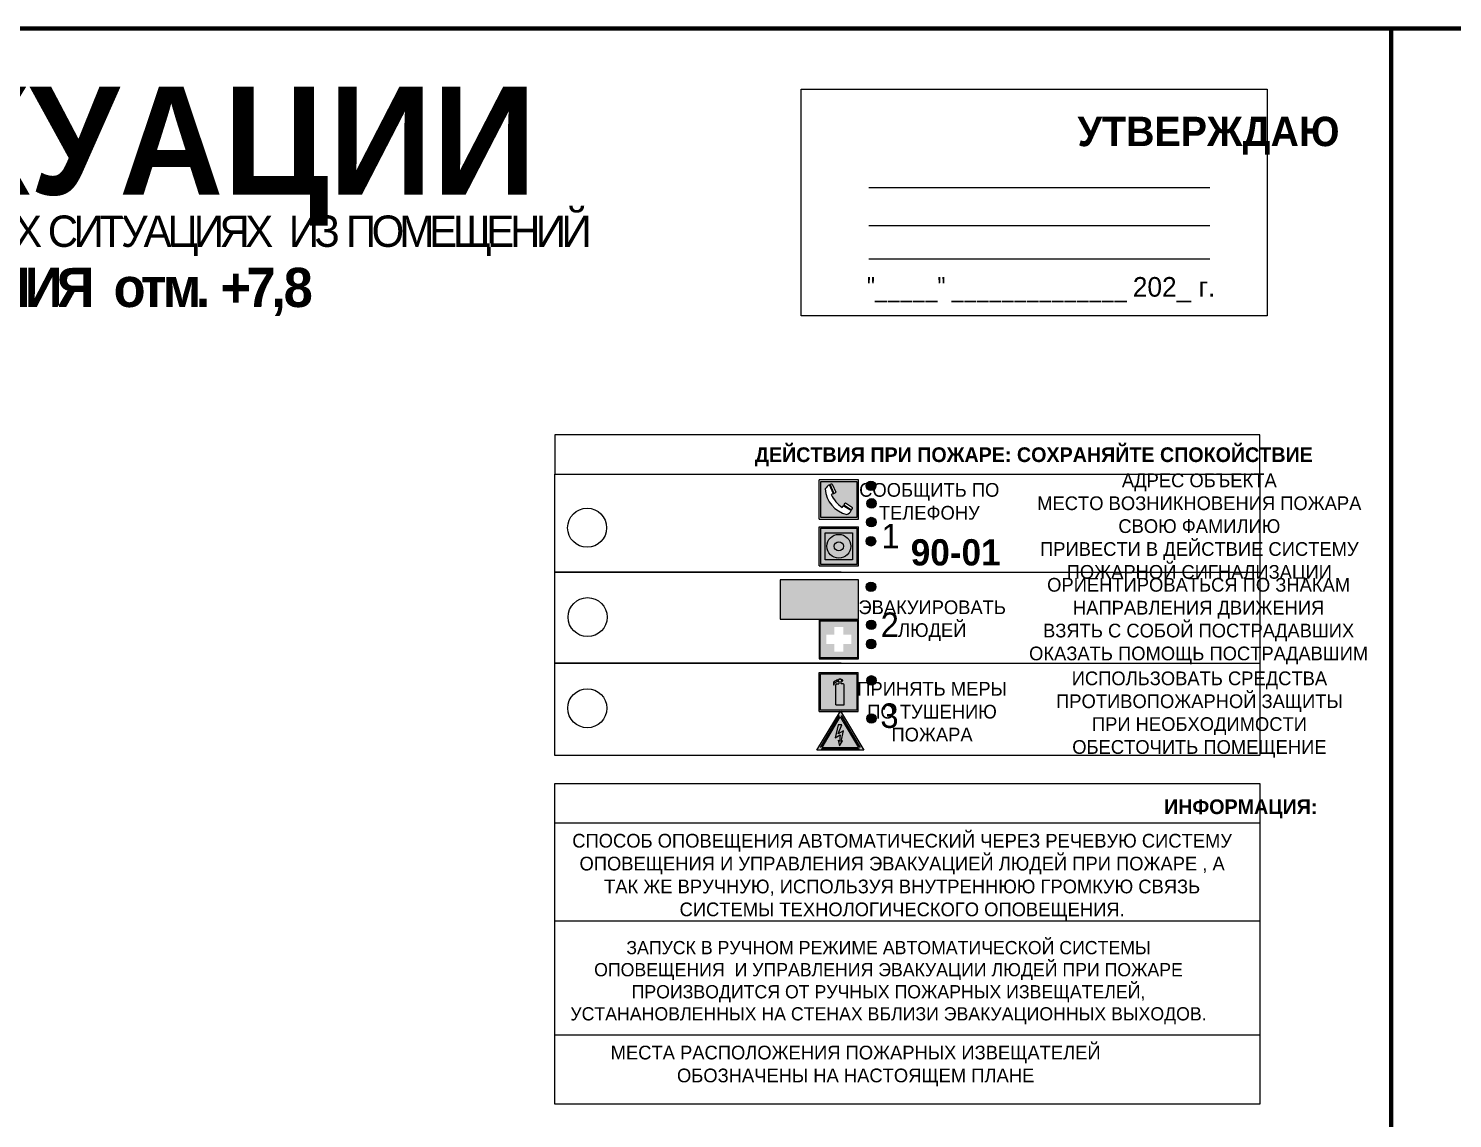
# Model space of a CAD drawing. Header units: millimetres. Extents: x 13114 to 67229, y 22859 to 38520.
# Drawn here: x 19180.1 to 19470.4, y 26027.9 to 26250.3 of the extents above; entities that cross this region are included whole.
import ezdxf

# ---------------------------------------------------------------- set-up
doc = ezdxf.new("R2010")
doc.units = ezdxf.units.MM
doc.styles.add('обычный', font='arial.ttf')

# ---------------------------------------------------------------- blocks, each defined once
blk = doc.blocks.new('A$C3E6D3DDE')
at = {"lineweight": 5}
h = blk.add_hatch(color=40, dxfattribs=at)
h.paths.add_polyline_path([(24.1, 1.45), (16.46, -11.35), (31.74, -11.35)])
h.paths.add_polyline_path([(24.09, -0.46), (30.03, -10.41), (18.14, -10.41)], flags=16)
h.paths.add_polyline_path([(24.54, -3.08), (23.41, -6.02), (25.13, -5.01), (24.33, -8.5), (24.82, -8.27), (23.79, -9.86), (23.4, -8.04), (23.8, -8.43), (24.04, -6.29), (22.39, -7.25), (23.44, -3.08)], flags=0)
h = blk.add_hatch(color=256, dxfattribs=at)
h.paths.add_polyline_path([(24.37, 0.03, 0.567511), (23.82, 0.03), (17.59, -10.4, 0.582454), (17.86, -10.88), (30.32, -10.88, 0.582149), (30.6, -10.4)])
h.paths.add_polyline_path([(24.09, -0.46), (18.14, -10.41), (30.03, -10.41)], flags=16)
h.paths.add_polyline_path([(24.54, -3.08), (23.41, -6.02), (25.13, -5.01), (24.33, -8.5), (24.82, -8.27), (23.79, -9.86), (23.4, -8.04), (23.8, -8.43), (24.04, -6.29), (22.39, -7.25), (23.44, -3.08)], flags=0)
h = blk.add_hatch(color=40, dxfattribs=at)
h.paths.add_polyline_path([(24.09, -0.46), (18.14, -10.41), (30.03, -10.41)])
h.paths.add_polyline_path([(24.82, -8.27), (23.79, -9.86), (23.4, -8.04), (23.8, -8.43), (24.04, -6.29), (22.39, -7.25), (23.44, -3.08), (24.54, -3.08), (23.41, -6.02), (25.13, -5.01), (24.33, -8.5)], flags=16)
at = {"color": 40, "lineweight": 5}
for p, q in [((16.46, -11.35), (24.1, 1.45)), ((24.1, 1.45), (31.74, -11.35))]:
    blk.add_line(p, q, dxfattribs=at)
at = {"lineweight": 5}
for p, q in [((17.59, -10.4), (23.82, 0.03)), ((24.37, 0.03), (30.6, -10.4)), ((18.14, -10.41), (24.09, -0.46)), ((23.44, -3.08), (22.39, -7.25)), ((23.41, -6.02), (24.54, -3.08)), ((24.54, -3.08), (23.44, -3.08)), ((24.09, -0.46), (30.03, -10.41)), ((22.39, -7.25), (24.04, -6.29)), ((23.8, -8.43), (23.4, -8.04)), ((23.4, -8.04), (23.79, -9.86)), ((25.13, -5.01), (23.41, -6.02)), ((23.79, -9.86), (24.82, -8.27)), ((24.04, -6.29), (23.8, -8.43)), ((24.33, -8.5), (25.13, -5.01)), ((24.82, -8.27), (24.33, -8.5)), ((17.86, -10.88), (30.32, -10.88)), ((18.14, -10.41), (30.03, -10.41))]:
    blk.add_line(p, q, dxfattribs=at)
at = {"color": 50, "lineweight": 5}
blk.add_line((31.74, -11.35), (16.46, -11.35), dxfattribs=at)
blk = doc.blocks.new('A$C456E1F9C')
at = {"lineweight": 5}
h = blk.add_hatch(color=242, dxfattribs=at)
h.paths.add_polyline_path([(0.51, -1.47), (0.51, -13.26), (12.29, -13.26), (12.29, -1.47)])
h.paths.add_polyline_path([(5.42, -4.95, -0.254479), (4.78, -5.4), (3.52, -2.53, -0.209735), (4.23, -2.4)], flags=16)
h.paths.add_polyline_path([(8.53, -8.6), (10.87, -10.17), (10.54, -10.76), (8.03, -9.13, -0.192251)], flags=16)
h.paths.add_polyline_path([(4.61, -5.49, 0.005518), (3.87, -5.72, 0.128647), (7.49, -10.01, 0.00809), (7.83, -9.33), (10.47, -10.97, -0.16736), (8.99, -12.25, -0.327862), (1.95, -3.95, -0.166952), (3.36, -2.62)], flags=16)
at = {"color": 242, "lineweight": 5}
for p, q in [((0, -13.77), (0, -0.97)), ((12.8, -0.97), (0, -0.97)), ((4.61, -5.49), (3.36, -2.62)), ((3.52, -2.53), (4.78, -5.4)), ((4.23, -2.4), (5.42, -4.95)), ((12.8, -13.77), (12.8, -0.97)), ((8.03, -9.13), (10.54, -10.76)), ((10.81, -10.12), (8.53, -8.6)), ((0, -13.77), (12.8, -13.77)), ((7.83, -9.33), (10.47, -10.97)), ((10.54, -10.76), (10.8, -10.3)), ((10.8, -10.3), (10.81, -10.12))]:
    blk.add_line(p, q, dxfattribs=at)
blk.add_lwpolyline([(0.51, -1.47), (12.29, -1.47), (12.29, -13.26), (0.51, -13.26)], close=True, dxfattribs=at)
for centre, radius, start, end in [((4.59, -5.34), 2.99, 114.2845, 152.1974), ((11.12, -3.31), 9.19, 183.9915, 256.6009), ((4.02, -3.27), 0.891, 76.3284, 123.7092), ((14.98, -39.1), 35.17, 107.1487, 108.4135), ((13.86, -0.94), 11.08, 205.5536, 234.8762), ((4.68, -4.59), 0.824, 276.9621, 334.0723), ((8.94, -9.5), 0.989, 114.4092, 157.9388), ((-13.31, 0.8), 23.44, 332.5487, 334.4027), ((7.87, -9.46), 3, 291.9291, 329.9329)]:
    blk.add_arc(centre, radius, start, end, dxfattribs=at)
blk = doc.blocks.new('A$C54414219')
at = {"true_color": 0xffffff}
h = blk.add_hatch(color=7, dxfattribs=at)
h.paths.add_polyline_path([(2.39, -9.45), (2.39, -18.3), (11.23, -18.3), (11.23, -9.45)], flags=0)
h.paths.add_polyline_path([(10.71, -13.87, -1), (2.92, -13.87, -1)], flags=0)
h.paths.add_polyline_path([(8.3, -13.87, -1), (5.33, -13.87, -1)], flags=0)
h.paths.add_polyline_path([(0.41, -7.47), (0.41, -20.27), (13.21, -20.27), (13.21, -7.47)])
h.paths.add_polyline_path([(0.92, -19.77), (12.71, -19.77), (12.71, -7.98), (0.92, -7.98)], flags=16)
h.paths.add_polyline_path([(11.23, -9.45), (11.23, -18.3), (2.39, -18.3), (2.39, -9.45)], flags=0)
at = {"lineweight": 5}
h = blk.add_hatch(color=242, dxfattribs=at)
h.paths.add_polyline_path([(12.71, -7.98), (0.92, -7.98), (0.92, -19.77), (12.71, -19.77)])
h.paths.add_polyline_path([(11.23, -18.3), (2.39, -18.3), (2.39, -9.45), (11.23, -9.45)], flags=16)
h.paths.add_polyline_path([(10.71, -13.87, -1), (2.92, -13.87, -1)], flags=0)
h.paths.add_polyline_path([(8.3, -13.87, -1), (5.33, -13.87, -1)], flags=0)
at = {"true_color": 0xffffff}
h = blk.add_hatch(color=7, dxfattribs=at)
h.paths.add_polyline_path([(2.39, -9.45), (2.39, -18.3), (11.23, -18.3), (11.23, -9.45)])
h.paths.add_polyline_path([(10.71, -13.87, -1), (2.92, -13.87, -1)], flags=16)
h.paths.add_polyline_path([(8.3, -13.87, -1), (5.33, -13.87, -1)], flags=0)
at = {"lineweight": 5}
h = blk.add_hatch(color=242, dxfattribs=at)
h.paths.add_polyline_path([(2.92, -13.87, 1), (10.71, -13.87, 1)])
h.paths.add_polyline_path([(8.3, -13.87, -1), (5.33, -13.87, -1)], flags=16)
at = {"color": 242, "lineweight": 5}
for p, q in [((0.41, -20.27), (0.41, -7.47)), ((0.41, -7.47), (13.21, -7.47)), ((0.41, -7.47), (13.21, -7.47)), ((13.21, -20.27), (13.21, -7.47)), ((0.41, -20.27), (13.21, -20.27))]:
    blk.add_line(p, q, dxfattribs=at)
for points in [[(0.92, -7.98), (12.71, -7.98), (12.71, -19.77), (0.92, -19.77)], [(2.39, -9.45), (11.23, -9.45), (11.23, -18.3), (2.39, -18.3)]]:
    blk.add_lwpolyline(points, close=True, dxfattribs=at)
for radius in [3.89, 1.49]:
    blk.add_circle((6.81, -13.87), radius, dxfattribs=at)
blk = doc.blocks.new('A$C32E8229D')
at = {"true_color": 0xffffff}
blk.add_hatch(color=7, dxfattribs=at).paths.add_polyline_path([(0, 0), (0, -8), (16, -8), (16, 0)])
h = blk.add_hatch(color=126)
h.paths.add_polyline_path([(0.2, -0.2), (15.8, -0.2), (15.8, -7.8), (0.2, -7.8)])
h.paths.add_polyline_path([(13.49, -2.05), (12.08, -2.05), (11.37, -2.63, 0.162397), (11.29, -2.84), (11.29, -3.63), (10.35, -3.63), (10.35, -4.05), (11.68, -4.05), (11.68, -3.48), (12.26, -4.28), (11.29, -5.1), (11.29, -6.78), (11.85, -6.78), (11.85, -5.44), (12.8, -4.64), (12.8, -5.94), (14.46, -5.94), (14.46, -5.39), (13.45, -5.39), (13.45, -3.97), (12.46, -2.59), (13.15, -2.59), (13.69, -3.34), (14.18, -3)], flags=16)
h.paths.add_polyline_path([(10.74, -1.82, 1), (11.8, -1.82, 1)], flags=16)
h.paths.add_polyline_path([(9.39, -3.59), (5.99, -3.59), (6.56, -3.03), (5.91, -3.03), (5.1, -3.83), (5.91, -4.64), (6.56, -4.64), (5.99, -4.09), (9.39, -4.09)], flags=16)
h.paths.add_polyline_path([(4.29, -1.08), (1.72, -1.08), (1.72, -6.6), (4.29, -6.6)], flags=16)
at = {"color": 126}
blk.add_lwpolyline([(16, -8), (0, -8), (0, 0), (16, 0)], close=True, dxfattribs=at)
blk = doc.blocks.new('A$C18900ED3')
h = blk.add_hatch(color=126)
h.paths.add_polyline_path([(-0.18, -0.18), (-7.02, -0.18), (-7.02, -7.02), (-0.18, -7.02)])
h.paths.add_polyline_path([(-5.89, -4.46), (-5.89, -2.77), (-4.46, -2.77), (-4.46, -1.31), (-2.77, -1.31), (-2.77, -2.77), (-1.33, -2.77), (-1.33, -4.46), (-2.77, -4.46), (-2.77, -5.89), (-4.46, -5.89), (-4.46, -4.46)], flags=16)
at = {"color": 126}
for p, q in [((-7.2, 0), (-7.2, -7.2)), ((0, 0), (-7.2, 0)), ((0, -7.2), (0, 0)), ((-7.02, -7.02), (-7.02, -0.18)), ((-7.02, -0.18), (-0.18, -0.18)), ((-0.18, -0.18), (-0.18, -7.02)), ((-7.2, -7.2), (0, -7.2)), ((-0.18, -7.02), (-7.02, -7.02))]:
    blk.add_line(p, q, dxfattribs=at)
blk = doc.blocks.new('A$C3AD82952')
at = {"true_color": 0xf5f5ff}
h = blk.add_hatch(color=7, dxfattribs=at)
h.dxf.hatch_style = 1
h.paths.add_polyline_path([(8.21, 8.73, 0.414214), (7.89, 9.05), (7.22, 9.05), (7.22, 9.92), (7.59, 9.92, 1), (7.57, 10.36), (7.22, 10.36), (7.22, 10.6), (6.43, 10.6), (6.43, 10.36), (6.01, 10.36), (4.74, 9.59), (4.74, 8.69), (4.98, 8.73), (4.98, 9.26), (6.12, 9.91), (6.43, 9.91), (6.43, 9.05), (5.76, 9.05, 0.414214), (5.44, 8.73), (5.44, 2.2), (8.21, 2.2)], flags=0)
h.paths.add_polyline_path([(12.8, 12.8), (0, 12.8), (0, 0), (12.8, 0)])
h.paths.add_polyline_path([(0.51, 12.29), (12.29, 12.29), (12.29, 0.51), (0.51, 0.51)], flags=16)
h.paths.add_polyline_path([(4.74, 9.59), (6.01, 10.36), (6.43, 10.36), (6.43, 10.6), (7.22, 10.6), (7.22, 10.36), (7.59, 10.36, -0.94586), (7.59, 9.92), (7.22, 9.92), (7.22, 9.05), (7.89, 9.05, -0.414214), (8.21, 8.73), (8.21, 2.2), (5.44, 2.2), (5.44, 8.73, -0.414214), (5.76, 9.05), (6.43, 9.05), (6.43, 9.91), (6.12, 9.91), (4.98, 9.26), (4.98, 8.73), (4.74, 8.69)], flags=0)
h = blk.add_hatch(color=242)
h.dxf.hatch_style = 1
h.paths.add_polyline_path([(12.29, 12.29), (0.51, 12.29), (0.51, 0.51), (12.29, 0.51)])
h.paths.add_polyline_path([(4.74, 8.69), (4.74, 9.59), (6.01, 10.36), (6.43, 10.36), (6.43, 10.6), (7.22, 10.6), (7.22, 10.36), (7.59, 10.36, -0.94586), (7.59, 9.92), (7.22, 9.92), (7.22, 9.05), (7.89, 9.05, -0.414214), (8.21, 8.73), (8.21, 2.2), (5.44, 2.2), (5.44, 8.73, -0.414214), (5.76, 9.05), (6.43, 9.05), (6.43, 9.91), (6.12, 9.91), (4.98, 9.26), (4.98, 8.73)], flags=16)
h = blk.add_hatch(color=7, dxfattribs=at)
h.dxf.hatch_style = 1
h.paths.add_polyline_path([(8.21, 8.73, 0.414214), (7.89, 9.05), (7.22, 9.05), (7.22, 9.92), (7.59, 9.92, 1), (7.57, 10.36), (7.22, 10.36), (7.22, 10.6), (6.43, 10.6), (6.43, 10.36), (6.01, 10.36), (4.74, 9.59), (4.74, 8.69), (4.98, 8.73), (4.98, 9.26), (6.12, 9.91), (6.43, 9.91), (6.43, 9.05), (5.76, 9.05, 0.414214), (5.44, 8.73), (5.44, 2.2), (8.21, 2.2)])
at = {"color": 242, "lineweight": 5}
for p, q in [((0, 0), (0, 12.8)), ((0, 12.8), (12.8, 12.8)), ((6.01, 10.36), (4.74, 9.59)), ((4.74, 9.59), (4.74, 8.69)), ((4.98, 9.26), (6.12, 9.91)), ((6.01, 10.36), (6.43, 10.36)), ((6.12, 9.91), (6.43, 9.91)), ((7.22, 10.6), (6.43, 10.6)), ((6.43, 10.6), (6.43, 10.36)), ((6.43, 9.91), (6.43, 9.05)), ((7.22, 10.36), (7.22, 10.6)), ((7.59, 10.36), (7.22, 10.36)), ((7.22, 9.05), (7.22, 9.92)), ((7.59, 9.92), (7.22, 9.92)), ((12.8, 0), (12.8, 12.8)), ((4.74, 8.69), (4.98, 8.73)), ((4.98, 8.73), (4.98, 9.26)), ((5.44, 2.2), (5.44, 8.73)), ((5.76, 9.05), (6.43, 9.05)), ((7.89, 9.05), (7.22, 9.05)), ((8.21, 2.2), (8.21, 8.73)), ((0, 0), (12.8, 0)), ((5.44, 2.2), (8.21, 2.2))]:
    blk.add_line(p, q, dxfattribs=at)
blk.add_lwpolyline([(0.51, 12.29), (12.29, 12.29), (12.29, 0.51), (0.51, 0.51)], close=True, dxfattribs=at)
for centre, radius, start, end in [((7.58, 10.14), 0.223, 273.1875, 86.8125), ((5.76, 8.73), 0.32, 90, 180), ((7.89, 8.73), 0.32, 0, 90)]:
    blk.add_arc(centre, radius, start, end, dxfattribs=at)

msp = doc.modelspace()

# ---------------------------------------------------------------- hatches: boundary and pattern name
at = {"lineweight": 0}
h = msp.add_hatch(color=256, dxfattribs=at)
h.dxf.hatch_style = 1
h.paths.add_polyline_path([(19350.9, 26156.99, 1), (19352.83, 26156.99, 1)])
h = msp.add_hatch(color=256, dxfattribs=at)
h.dxf.hatch_style = 1
h.paths.add_polyline_path([(19351, 26153.41, 1), (19352.94, 26153.41, 1)])
h = msp.add_hatch(color=256, dxfattribs=at)
h.dxf.hatch_style = 1
h.paths.add_polyline_path([(19350.96, 26149.6, 1), (19352.9, 26149.6, 1)])
h = msp.add_hatch(color=256, dxfattribs=at)
h.dxf.hatch_style = 1
h.paths.add_polyline_path([(19350.88, 26145.67, 1), (19352.81, 26145.67, 1)])
h = msp.add_hatch(color=256, dxfattribs=at)
h.dxf.hatch_style = 1
h.paths.add_polyline_path([(19350.89, 26136.4, 1), (19352.83, 26136.4, 1)])
h = msp.add_hatch(color=256, dxfattribs=at)
h.dxf.hatch_style = 1
h.paths.add_polyline_path([(19350.93, 26128.62, 1), (19352.87, 26128.62, 1)])
h = msp.add_hatch(color=256, dxfattribs=at)
h.dxf.hatch_style = 1
h.paths.add_polyline_path([(19350.93, 26124.72, 1), (19352.86, 26124.72, 1)])
h = msp.add_hatch(color=256, dxfattribs=at)
h.dxf.hatch_style = 1
h.paths.add_polyline_path([(19350.99, 26117.3, 1), (19352.92, 26117.3, 1)])
h = msp.add_hatch(color=256, dxfattribs=at)
h.dxf.hatch_style = 1
h.paths.add_polyline_path([(19350.99, 26109.53, 1), (19352.92, 26109.53, 1)])

# ---------------------------------------------------------------- linework, layer by layer
at = {"color": 6, "lineweight": 100}
for points in [[(18857.94, 25855.27), (19457.94, 25855.27), (19457.94, 26250.27), (18857.94, 26250.27)], [(19457.94, 25855.27), (20057.94, 25855.27), (20057.94, 26250.27), (19457.94, 26250.27)]]:
    msp.add_lwpolyline(points, close=True, dxfattribs=at)
for points in [[(19337.65, 26237.87), (19432.66, 26237.87), (19432.66, 26191.66), (19337.65, 26191.66)], [(19287.36, 26159.35), (19431.12, 26159.35), (19431.12, 26167.4), (19287.36, 26167.4)], [(19287.36, 26159.35), (19431.12, 26159.35), (19431.12, 26101.95), (19287.36, 26101.95)]]:
    msp.add_lwpolyline(points, close=True)
for points in [[(19351.41, 26217.82), (19420.93, 26217.82)], [(19351.41, 26210.06), (19420.93, 26210.06)], [(19351.41, 26203.27), (19420.93, 26203.27)], [(19345.77, 26139.35), (19287.36, 26139.35), (19431.12, 26139.35)], [(19345.77, 26120.78), (19287.36, 26120.78), (19431.12, 26120.78)]]:
    msp.add_lwpolyline(points)
at = {"color": 0}
msp.add_lwpolyline([(19287.36, 26096.28), (19431.12, 26096.28), (19431.12, 26030.83), (19287.36, 26030.83)], close=True, dxfattribs=at)
for points in [[(19287.36, 26088.23), (19431.12, 26088.23)], [(19287.36, 26068.24), (19431.12, 26068.24)], [(19287.36, 26044.99), (19431.12, 26044.99)]]:
    msp.add_lwpolyline(points, dxfattribs=at)
for centre, radius in [((19351.86, 26156.99), 0.966), ((19293.98, 26148.43), 3.98), ((19351.97, 26153.41), 0.966), ((19351.93, 26149.6), 0.966), ((19351.85, 26145.67), 0.966), ((19351.86, 26136.4), 0.966), ((19294.07, 26130.2), 3.98), ((19351.9, 26128.62), 0.966), ((19351.89, 26124.72), 0.966), ((19351.95, 26117.3), 0.966), ((19294.01, 26111.62), 3.98), ((19351.96, 26109.53), 0.966)]:
    msp.add_circle(centre, radius)

# ---------------------------------------------------------------- block references
for name, p, xscale, yscale, zscale in [('A$C456E1F9C', (19341.31, 26158.81), 0.625, 0.625, 0.625), ('A$C54414219', (19341.05, 26153.32), 0.625, 0.625, 0.625), ('A$C18900ED3', (19349.31, 26129.67), 1.111111111007631, 1.111111111007631, 1.111111111007631), ('A$C3AD82952', (19341.26, 26110.94), 0.625, 0.625, 0.625), ('A$C3E6D3DDE', (19330.55, 26110.13), 0.625, 0.625, 0.625)]:
    msp.add_blockref(name, p, dxfattribs=dict(xscale=xscale, yscale=yscale, zscale=zscale))
at = {"xscale": -1}
msp.add_blockref('A$C32E8229D', (19349.31, 26137.82), dxfattribs=at)

# ---------------------------------------------------------------- texts
at = {"lineweight": 0, "style": 'обычный'}
for s, insert, char_height, width, attachment_point in [('{\\fProxima Nova Rg|b1|i0|c204|p2;ПЛАН ЭВАКУАЦИИ}', (19006.43, 26238.4), 22, 493.8901, 1), ('\\pi-18,l18,t18;{\\fProxima Nova Rg|b1|i0|c204|p2;УТВЕРЖДАЮ\\H1.1997x; }', (19420.69, 26228.4), 6, 126.6484, 5), ('{\\fArial Narrow|b0|i0|c204|p34;"_____" ______________ \\fProxima Nova Rg|b0|i0|c204|p2;202_ г. }', (19386.56, 26196.99), 4, 78.6503, 5), ('{\\fProxima Nova Rg|b1|i0|c204|p2;ДЕЙСТВИЯ ПРИ ПОЖАРЕ: СОХРАНЯЙТЕ СПОКОЙСТВИЕ\\H1.6644x; }', (19385.07, 26162.9), 3, 175.1736, 5), ('{\\fProxima Nova Rg|b0|i0|c204|p2;СООБЩИТЬ ПО \\PТЕЛЕФОНУ}', (19363.74, 26153.8), 2.8, 126.6484, 5), ('\\pi-8.4,l8.4,t8.4;{\\fProxima Nova Rg|b0|i0|c204|p2;АДРЕС ОБЪЕКТА\\PМЕСТО ВОЗНИКНОВЕНИЯ ПОЖАРА \\PСВОЮ ФАМИЛИЮ\\PПРИВЕСТИ В ДЕЙСТВИЕ СИСТЕМУ \\PПОЖАРНОЙ СИГНАЛИЗАЦИИ}', (19418.81, 26148.36), 2.8, 126.6484, 5), ('{\\fProxima Nova Rg|b0|i0|c204|p2;1\\H1.1667x; }', (19355.84, 26146.73), 5, 126.6484, 5), ('{\\fProxima Nova Rg|b1|i0|c204|p2;\\H1.0714x;90-01\\fProxima Nova Rg|b0|i0|c204|p2;\\H0.93331x; \\H1.3449x; }', (19369.13, 26143.38), 5, 126.6484, 5), ('\\pi-8.4,l8.4,t8.4;{\\fProxima Nova Rg|b0|i0|c204|p2;ОРИЕНТИРОВАТЬСЯ ПО ЗНАКАМ \\PНАПРАВЛЕНИЯ ДВИЖЕНИЯ\\PВЗЯТЬ С СОБОЙ ПОСТРАДАВШИХ\\PОКАЗАТЬ ПОМОЩЬ ПОСТРАДАВШИМ}', (19418.67, 26129.39), 2.8, 126.6484, 5), ('{\\fProxima Nova Rg|b0|i0|c204|p2;ЭВАКУИРОВАТЬ \\PЛЮДЕЙ}', (19364.34, 26129.48), 2.8, 126.6484, 5), ('{\\fProxima Nova Rg|b0|i0|c204|p2;2\\H1.1967x; }', (19355.69, 26128.65), 5, 126.6484, 5), ('{\\fProxima Nova Rg|b0|i0|c204|p2;ПРИНЯТЬ МЕРЫ \\PПО ТУШЕНИЮ \\PПОЖАРА}', (19364.31, 26110.9), 2.8, 126.6484, 5), ('\\pi-8.4,l8.4,t8.4;{\\fProxima Nova Rg|b0|i0|c204|p2;ИСПОЛЬЗОВАТЬ СРЕДСТВА \\PПРОТИВОПОЖАРНОЙ ЗАЩИТЫ \\PПРИ НЕОБХОДИМОСТИ \\PОБЕСТОЧИТЬ ПОМЕЩЕНИЕ}', (19418.83, 26110.31), 2.8, 126.6484, 5), ('{\\fProxima Nova Rg|b0|i0|c204|p2;3\\H1.1967x; }', (19355.63, 26110.07), 5, 126.6484, 5), ('{\\fProxima Nova Rg|b1|i0|c204|p2;ИНФОРМАЦИЯ:\\H1.1997x; }', (19427.26, 26091.09), 3, 175.1736, 5), ('{\\fProxima Nova Rg|b0|i0|c204|p2;СПОСОБ ОПОВЕЩЕНИЯ АВТОМАТИЧЕСКИЙ ЧЕРЕЗ РЕЧЕВУЮ СИСТЕМУ ОПОВЕЩЕНИЯ И УПРАВЛЕНИЯ ЭВАКУАЦИЕЙ ЛЮДЕЙ ПРИ ПОЖАРЕ , А ТАК ЖЕ ВРУЧНУЮ, ИСПОЛЬЗУЯ ВНУТРЕННЮЮ ГРОМКУЮ СВЯЗЬ СИСТЕМЫ ТЕХНОЛОГИЧЕСКОГО ОПОВЕЩЕНИЯ.}', (19358.21, 26077.19), 2.8, 137.0334, 5), ('{\\fProxima Nova Rg|b0|i0|c204|p2;\\P\\pt8.1;ЗАПУСК В РУЧНОМ РЕЖИМЕ АВТОМАТИЧЕСКОЙ СИСТЕМЫ ОПОВЕЩЕНИЯ  И УПРАВЛЕНИЯ ЭВАКУАЦИИ ЛЮДЕЙ ПРИ ПОЖАРЕ ПРОИЗВОДИТСЯ ОТ РУЧНЫХ ПОЖАРНЫХ ИЗВЕЩАТЕЛЕЙ, УСТАНАНОВЛЕННЫХ НА СТЕНАХ ВБЛИЗИ ЭВАКУАЦИОННЫХ ВЫХОДОВ. }', (19355.43, 26057.9), 2.7, 131.4512, 5), ('\\pt8.4;{\\fProxima Nova Rg|b0|i0|c204|p2;\\PМЕСТА РАСПОЛОЖЕНИЯ ПОЖАРНЫХ ИЗВЕЩАТЕЛЕЙ ОБОЗНАЧЕНЫ НА НАСТОЯЩЕМ ПЛАНЕ}', (19348.73, 26040.98), 2.8, 118.5618, 5)]:
    msp.add_mtext(s, dxfattribs=dict(at, insert=insert, char_height=char_height, width=width, attachment_point=attachment_point))
at = {"color": 0, "lineweight": 0, "insert": (19156.51, 26212.3), "char_height": 8, "width": 449.2158, "attachment_point": 5, "style": 'обычный'}
msp.add_mtext('{\\fArial Black|b1|i0|c204|p34;\\H2x;\\T0.85;  \\fArial Narrow|b0|i0|c204|p34;\\H0.8x;\\W0.9;\\P\\fProxima Nova Rg|b0|i0|c204|p2;\\H0.5x;\\W1;\\C256;ПРИ ПОЖАРЕ  ИЛИ ДРУГИХ ЧРЕЗВЫЧАЙНЫХ СИТУАЦИЯХ  ИЗ ПОМЕЩЕНИЙ \\fProxima Nova Rg|b1|i0|c204|p2;\\H1.25x;\\PРЦ: УЧАСТОК СГУЩЕНИЯ\\fProxima Nova Rg|b1|i0|c0|p2;  \\fProxima Nova Rg|b1|i0|c204|p2;отм. +7,8}', dxfattribs=at)

doc.saveas('drawing.dxf')
